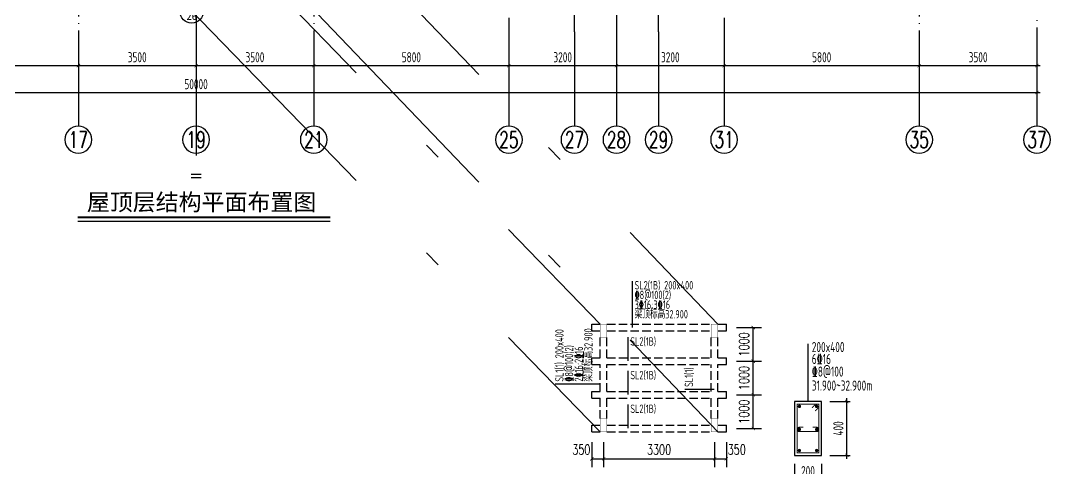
# Model space of a CAD drawing. Extents: x -668857 to 143095, y -247466 to 228182.
# Drawn here: x -193740 to -163122, y -158591 to -145290 of the extents above; entities that cross this region are included whole.
import ezdxf
from ezdxf.enums import TextEntityAlignment as Align

# ---------------------------------------------------------------- set-up
doc = ezdxf.new("R2010")
doc.units = 0
doc.header["$LTSCALE"] = 1000
for name, pattern in [('CENTER', [8, 5, -1, 1, -1]), ('D3轴线点划线', [18.5, 12, -3, 0.5, -3]), ('DASH', [0.35, 0.25, -0.1]), ('DOTE', [2.42, 2, -0.2, 0.02, -0.2])]:
    doc.linetypes.add(name, pattern=pattern)
doc.layers.get('0').update_dxf_attribs({"linetype": 'CONTINUOUS'})
doc.layers.get('DEFPOINTS').update_dxf_attribs({"linetype": 'CONTINUOUS'})
for name, color, linetype in [('A-AXIS', 1, 'CONTINUOUS'), ('A-DOTE', 10, 'DOTE'), ('AXIS', 3, 'CONTINUOUS'), ('AXIS_NUM', 7, 'CONTINUOUS'), ('C-DOTE', 8, 'D3轴线点划线'), ('DIM', 2, 'CONTINUOUS'), ('DIM_IDEN', 67, 'CONTINUOUS'), ('NUM', 7, 'CONTINUOUS'), ('PUB_TEXT', 2, 'CONTINUOUS'), ('REIN', 6, 'CONTINUOUS'), ('S-L主梁线', 4, 'DASH'), ('S-L梁编号', 6, 'CONTINUOUS'), ('S-L梁配筋', 7, 'CONTINUOUS'), ('S-Y一般标注', 3, 'CONTINUOUS'), ('S-引出线', 40, 'CONTINUOUS'), ('S-文字', 7, 'CONTINUOUS'), ('TAB', 7, 'CONTINUOUS'), ('TEXT', 2, 'CONTINUOUS'), ('THIN', 7, 'CONTINUOUS'), ('水平筋标注', 7, 'CONTINUOUS')]:
    doc.layers.add(name, color=color, linetype=linetype)
doc.layers.add('S-COLU-LINE1', color=6, linetype='CONTINUOUS', lineweight=18)
doc.styles.add('-宋体', font='', dxfattribs={"width": 0.7, "height": 300, "bigfont": '宋体.TTF'})
doc.styles.add('_TCH_AXIS', font='COMPLEX', dxfattribs={"bigfont": 'GBCBIG'})
doc.styles.add('_TCH_DIM_T3', font='SIMPLEX', dxfattribs={"width": 0.705882, "bigfont": 'GBCBIG'})
doc.styles.add('_TCH_LABEL', font='simhei.ttf')
doc.styles.add('TSSD_Axis', font='complex.shx', dxfattribs={"width": 0.7, "bigfont": 'hztxt.shx'})
doc.styles.add('TSSD_DIMENSION', font='Tssdeng.shx', dxfattribs={"width": 0.7, "bigfont": 'tssdchn.shx'})
doc.styles.add('TSSD_Norm', font='Tssdeng.shx', dxfattribs={"bigfont": 'tssdchn.shx'})
doc.styles.add('TSSD_REIN', font='tssdeng.shx', dxfattribs={"width": 0.7, "height": 300, "bigfont": 'tssdchn.shx'})
doc.styles.get('-宋体').set_extended_font_data('SimSun')
doc.dimstyles.new('_TCH_ARCH&&100', dxfattribs={"dimtxt": 297.5, "dimasz": 100, "dimexe": 250, "dimexo": 300, "dimgap": 126.25, "dimtad": 1, "dimdec": 0, "dimzin": 0, "dimdsep": 46, "dimtxsty": '_TCH_DIM_T3', "dimblk": 'ARCHTICK', "dimcen": 0.09, "dimclrt": 4, "dimazin": 2, "dimtfac": 1, "dimtdec": 0, "dimtix": 1, "dimtmove": 2, "dimatfit": 3, "dimfxl": 0, "dimtolj": 1, "dimtzin": 0, "dimarcsym": 0})
doc.dimstyles.new('TSSD_100_100', dxfattribs={"dimtxt": 300, "dimasz": 100, "dimexe": 100, "dimexo": 250, "dimgap": 100, "dimtad": 1, "dimdec": 0, "dimzin": 0, "dimdsep": 46, "dimtxsty": 'TSSD_DIMENSION', "dimblk": 'ARCHTICK', "dimcen": 0, "dimdle": 100, "dimclrt": 7, "dimadec": 0, "dimazin": 0, "dimtfac": 1, "dimtdec": 0, "dimtix": 1, "dimtmove": 2, "dimatfit": 3, "dimldrblk": 'ARCHTICK', "dimfxl": 0, "dimtolj": 1, "dimtzin": 0, "dimarcsym": 0})
doc.dimstyles.new('TSSD_25_100', dxfattribs={"dimtxt": 300, "dimasz": 100, "dimexe": 100, "dimexo": 250, "dimgap": 100, "dimtad": 1, "dimdec": 0, "dimlfac": 0.25, "dimzin": 0, "dimdsep": 46, "dimtxsty": 'TSSD_DIMENSION', "dimblk": 'ARCHTICK', "dimcen": 0, "dimdle": 100, "dimclrt": 7, "dimadec": 0, "dimazin": 0, "dimtfac": 1, "dimtdec": 0, "dimtix": 1, "dimtmove": 2, "dimatfit": 3, "dimldrblk": 'ARCHTICK', "dimfxl": 0, "dimtolj": 1, "dimtzin": 0, "dimarcsym": 0})

# ---------------------------------------------------------------- blocks, each defined once
blk = doc.blocks.new('_ArchTick')
at = {"color": 0, "linetype": 'ByBlock', "const_width": 0.15}
blk.add_lwpolyline([(-0.5, -0.5), (0.5, 0.5)], dxfattribs=at)
blk = doc.blocks.new('*D136')
at = {"layer": 'DEFPOINTS', "color": 0}
for p in [(20300, 3600), (26100, 3600), (26100, 2600)]:
    blk.add_point(p, dxfattribs=at)
at = {"layer": 'S-Y一般标注', "color": 0, "lineweight": -2}
for p, q in [((20300, 3350), (20300, 2500)), ((26100, 3350), (26100, 2500)), ((20200, 2600), (26200, 2600))]:
    blk.add_line(p, q, dxfattribs=at)
at = {"layer": 'S-Y一般标注', "color": 0, "lineweight": -2, "xscale": 100, "yscale": 100, "zscale": 100, "rotation": 180}
blk.add_blockref('_ArchTick', (20300, 2600), dxfattribs=at)
at = {"layer": 'S-Y一般标注', "color": 0, "lineweight": -2, "xscale": 100, "yscale": 100, "zscale": 100}
blk.add_blockref('_ArchTick', (26100, 2600), dxfattribs=at)
at = {"layer": 'S-Y一般标注', "color": 7, "insert": (23200, 2850), "char_height": 300, "attachment_point": 5, "style": 'TSSD_DIMENSION'}
blk.add_mtext('\\A1;5800', dxfattribs=at)
blk = doc.blocks.new('ts_axno')
at = {"color": 0, "linetype": 'ByBlock', "lineweight": -2}
blk.add_circle((0, 0), 0.5, dxfattribs=at)
at = {"color": 0, "linetype": 'ByBlock', "lineweight": -2, "style": 'TSSD_Axis', "width": 0.7}
blk.add_attdef('A', text='', height=0.6, dxfattribs=at).set_placement((0, 0), align=Align.MIDDLE_CENTER)
blk = doc.blocks.new('*D137')
at = {"layer": 'DEFPOINTS', "color": 0}
for p in [(26100, 3600), (29600, 3600), (29600, 2600)]:
    blk.add_point(p, dxfattribs=at)
at = {"layer": 'S-Y一般标注', "color": 0, "lineweight": -2}
for p, q in [((26100, 3350), (26100, 2500)), ((29600, 3350), (29600, 2500)), ((26000, 2600), (29700, 2600))]:
    blk.add_line(p, q, dxfattribs=at)
at = {"layer": 'S-Y一般标注', "color": 0, "lineweight": -2, "xscale": 100, "yscale": 100, "zscale": 100, "rotation": 180}
blk.add_blockref('_ArchTick', (26100, 2600), dxfattribs=at)
at = {"layer": 'S-Y一般标注', "color": 0, "lineweight": -2, "xscale": 100, "yscale": 100, "zscale": 100}
blk.add_blockref('_ArchTick', (29600, 2600), dxfattribs=at)
at = {"layer": 'S-Y一般标注', "color": 7, "insert": (27850, 2850), "char_height": 300, "attachment_point": 5, "style": 'TSSD_DIMENSION'}
blk.add_mtext('\\A1;3500', dxfattribs=at)
blk = doc.blocks.new('*D138')
at = {"layer": 'DEFPOINTS', "color": 0}
for p in [(33100, 3600), (38900, 3600), (38900, 2600)]:
    blk.add_point(p, dxfattribs=at)
at = {"layer": 'S-Y一般标注', "color": 0, "lineweight": -2}
for p, q in [((33100, 3350), (33100, 2500)), ((38900, 3350), (38900, 2500)), ((33000, 2600), (39000, 2600))]:
    blk.add_line(p, q, dxfattribs=at)
at = {"layer": 'S-Y一般标注', "color": 0, "lineweight": -2, "xscale": 100, "yscale": 100, "zscale": 100, "rotation": 180}
blk.add_blockref('_ArchTick', (33100, 2600), dxfattribs=at)
at = {"layer": 'S-Y一般标注', "color": 0, "lineweight": -2, "xscale": 100, "yscale": 100, "zscale": 100}
blk.add_blockref('_ArchTick', (38900, 2600), dxfattribs=at)
at = {"layer": 'S-Y一般标注', "color": 7, "insert": (36000, 2850), "char_height": 300, "attachment_point": 5, "style": 'TSSD_DIMENSION'}
blk.add_mtext('\\A1;5800', dxfattribs=at)
blk = doc.blocks.new('*D139')
at = {"layer": 'DEFPOINTS', "color": 0}
for p in [(42100, 3600), (45300, 3600), (45300, 2600)]:
    blk.add_point(p, dxfattribs=at)
at = {"layer": 'S-Y一般标注', "color": 0, "lineweight": -2}
for p, q in [((42100, 3350), (42100, 2500)), ((45300, 3350), (45300, 2500)), ((42000, 2600), (45400, 2600))]:
    blk.add_line(p, q, dxfattribs=at)
at = {"layer": 'S-Y一般标注', "color": 0, "lineweight": -2, "xscale": 100, "yscale": 100, "zscale": 100, "rotation": 180}
blk.add_blockref('_ArchTick', (42100, 2600), dxfattribs=at)
at = {"layer": 'S-Y一般标注', "color": 0, "lineweight": -2, "xscale": 100, "yscale": 100, "zscale": 100}
blk.add_blockref('_ArchTick', (45300, 2600), dxfattribs=at)
at = {"layer": 'S-Y一般标注', "color": 7, "insert": (43700, 2850), "char_height": 300, "attachment_point": 5, "style": 'TSSD_DIMENSION'}
blk.add_mtext('\\A1;3200', dxfattribs=at)
blk = doc.blocks.new('*D140')
at = {"layer": 'DEFPOINTS', "color": 0}
for p in [(45300, 3600), (51100, 3600), (51100, 2600)]:
    blk.add_point(p, dxfattribs=at)
at = {"layer": 'S-Y一般标注', "color": 0, "lineweight": -2}
for p, q in [((45300, 3350), (45300, 2500)), ((51100, 3350), (51100, 2500)), ((45200, 2600), (51200, 2600))]:
    blk.add_line(p, q, dxfattribs=at)
at = {"layer": 'S-Y一般标注', "color": 0, "lineweight": -2, "xscale": 100, "yscale": 100, "zscale": 100, "rotation": 180}
blk.add_blockref('_ArchTick', (45300, 2600), dxfattribs=at)
at = {"layer": 'S-Y一般标注', "color": 0, "lineweight": -2, "xscale": 100, "yscale": 100, "zscale": 100}
blk.add_blockref('_ArchTick', (51100, 2600), dxfattribs=at)
at = {"layer": 'S-Y一般标注', "color": 7, "insert": (48200, 2850), "char_height": 300, "attachment_point": 5, "style": 'TSSD_DIMENSION'}
blk.add_mtext('\\A1;5800', dxfattribs=at)
blk = doc.blocks.new('*D141')
at = {"layer": 'DEFPOINTS', "color": 0}
for p in [(51100, 3600), (54600, 3600), (54600, 2600)]:
    blk.add_point(p, dxfattribs=at)
at = {"layer": 'S-Y一般标注', "color": 0, "lineweight": -2}
for p, q in [((51100, 3350), (51100, 2500)), ((54600, 3350), (54600, 2500)), ((51000, 2600), (54700, 2600))]:
    blk.add_line(p, q, dxfattribs=at)
at = {"layer": 'S-Y一般标注', "color": 0, "lineweight": -2, "xscale": 100, "yscale": 100, "zscale": 100, "rotation": 180}
blk.add_blockref('_ArchTick', (51100, 2600), dxfattribs=at)
at = {"layer": 'S-Y一般标注', "color": 0, "lineweight": -2, "xscale": 100, "yscale": 100, "zscale": 100}
blk.add_blockref('_ArchTick', (54600, 2600), dxfattribs=at)
at = {"layer": 'S-Y一般标注', "color": 7, "insert": (52850, 2850), "char_height": 300, "attachment_point": 5, "style": 'TSSD_DIMENSION'}
blk.add_mtext('\\A1;3500', dxfattribs=at)
blk = doc.blocks.new('*D142')
at = {"layer": 'DEFPOINTS', "color": 0}
for p in [(4600, 3600), (54600, 3600), (54600, 1800)]:
    blk.add_point(p, dxfattribs=at)
at = {"layer": 'S-Y一般标注', "color": 0, "lineweight": -2}
for p, q in [((4600, 3350), (4600, 1700)), ((54600, 3350), (54600, 1700)), ((4500, 1800), (54700, 1800))]:
    blk.add_line(p, q, dxfattribs=at)
at = {"layer": 'S-Y一般标注', "color": 0, "lineweight": -2, "xscale": 100, "yscale": 100, "zscale": 100, "rotation": 180}
blk.add_blockref('_ArchTick', (4600, 1800), dxfattribs=at)
at = {"layer": 'S-Y一般标注', "color": 0, "lineweight": -2, "xscale": 100, "yscale": 100, "zscale": 100}
blk.add_blockref('_ArchTick', (54600, 1800), dxfattribs=at)
at = {"layer": 'S-Y一般标注', "color": 7, "insert": (29600, 2050), "char_height": 300, "attachment_point": 5, "style": 'TSSD_DIMENSION'}
blk.add_mtext('\\A1;50000', dxfattribs=at)
blk = doc.blocks.new('*D145')
at = {"layer": 'DEFPOINTS', "color": 0}
for p in [(29600, 3600), (33100, 3600), (33100, 2600)]:
    blk.add_point(p, dxfattribs=at)
at = {"layer": 'S-Y一般标注', "color": 0, "lineweight": -2}
for p, q in [((29600, 3350), (29600, 2500)), ((33100, 3350), (33100, 2500)), ((29500, 2600), (33200, 2600))]:
    blk.add_line(p, q, dxfattribs=at)
at = {"layer": 'S-Y一般标注', "color": 0, "lineweight": -2, "xscale": 100, "yscale": 100, "zscale": 100, "rotation": 180}
blk.add_blockref('_ArchTick', (29600, 2600), dxfattribs=at)
at = {"layer": 'S-Y一般标注', "color": 0, "lineweight": -2, "xscale": 100, "yscale": 100, "zscale": 100}
blk.add_blockref('_ArchTick', (33100, 2600), dxfattribs=at)
at = {"layer": 'S-Y一般标注', "color": 7, "insert": (31350, 2850), "char_height": 300, "attachment_point": 5, "style": 'TSSD_DIMENSION'}
blk.add_mtext('\\A1;3500', dxfattribs=at)
blk = doc.blocks.new('*D146')
at = {"layer": 'DEFPOINTS', "color": 0}
for p in [(38900, 3600), (42100, 3600), (42100, 2600)]:
    blk.add_point(p, dxfattribs=at)
at = {"layer": 'S-Y一般标注', "color": 0, "lineweight": -2}
for p, q in [((38900, 3350), (38900, 2500)), ((42100, 3350), (42100, 2500)), ((38800, 2600), (42200, 2600))]:
    blk.add_line(p, q, dxfattribs=at)
at = {"layer": 'S-Y一般标注', "color": 0, "lineweight": -2, "xscale": 100, "yscale": 100, "zscale": 100, "rotation": 180}
blk.add_blockref('_ArchTick', (38900, 2600), dxfattribs=at)
at = {"layer": 'S-Y一般标注', "color": 0, "lineweight": -2, "xscale": 100, "yscale": 100, "zscale": 100}
blk.add_blockref('_ArchTick', (42100, 2600), dxfattribs=at)
at = {"layer": 'S-Y一般标注', "color": 7, "insert": (40500, 2850), "char_height": 300, "attachment_point": 5, "style": 'TSSD_DIMENSION'}
blk.add_mtext('\\A1;3200', dxfattribs=at)
blk = doc.blocks.new('*D487')
at = {"layer": 'DEFPOINTS', "color": 0}
for p in [(-2170451, -2239944), (-2169698, -2239944), (-2170451, -2241544)]:
    blk.add_point(p, dxfattribs=at)
at = {"layer": 'DIM', "color": 0, "lineweight": -2}
for p, q in [((-2170201, -2239944), (-2169598, -2239944)), ((-2169698, -2241644), (-2169698, -2239844)), ((-2170201, -2241544), (-2169598, -2241544))]:
    blk.add_line(p, q, dxfattribs=at)
at = {"layer": 'DIM', "color": 0, "lineweight": -2, "xscale": 100, "yscale": 100, "zscale": 100}
for p, rotation in [((-2169698, -2239944), 90), ((-2169698, -2241544), 270)]:
    blk.add_blockref('_ArchTick', p, dxfattribs=dict(at, rotation=rotation))
at = {"layer": 'DIM', "color": 7, "insert": (-2169948, -2240744), "char_height": 300, "attachment_point": 5, "rotation": 90, "style": 'TSSD_DIMENSION'}
blk.add_mtext('\\A1;400', dxfattribs=at)
blk = doc.blocks.new('*D488')
at = {"layer": 'DEFPOINTS', "color": 0}
for p in [(-2171251, -2241544), (-2170451, -2241544), (-2170451, -2242262)]:
    blk.add_point(p, dxfattribs=at)
at = {"layer": 'DIM', "color": 0, "lineweight": -2}
for p, q in [((-2171251, -2241794), (-2171251, -2242362)), ((-2170451, -2241794), (-2170451, -2242362)), ((-2171351, -2242262), (-2170351, -2242262))]:
    blk.add_line(p, q, dxfattribs=at)
at = {"layer": 'DIM', "color": 0, "lineweight": -2, "xscale": 100, "yscale": 100, "zscale": 100, "rotation": 180}
blk.add_blockref('_ArchTick', (-2171251, -2242262), dxfattribs=at)
at = {"layer": 'DIM', "color": 0, "lineweight": -2, "xscale": 100, "yscale": 100, "zscale": 100}
blk.add_blockref('_ArchTick', (-2170451, -2242262), dxfattribs=at)
at = {"layer": 'DIM', "color": 7, "insert": (-2170851, -2242012), "char_height": 300, "attachment_point": 5, "style": 'TSSD_DIMENSION'}
blk.add_mtext('\\A1;200', dxfattribs=at)
blk = doc.blocks.new('*D1046')
at = {"layer": 'AXIS', "color": 0, "lineweight": -2}
for p, q in [((-176407, -157808), (-176407, -158558)), ((-173107, -157808), (-173107, -158558)), ((-176407, -158308), (-173107, -158308))]:
    blk.add_line(p, q, dxfattribs=at)
at = {"layer": 'DEFPOINTS', "color": 0}
for p in [(-176407, -157508), (-173107, -157508), (-173107, -158308)]:
    blk.add_point(p, dxfattribs=at)
at = {"layer": 'AXIS', "color": 0, "lineweight": -2, "xscale": 100, "yscale": 100, "zscale": 100, "rotation": 180}
blk.add_blockref('_ArchTick', (-176407, -158308), dxfattribs=at)
at = {"layer": 'AXIS', "color": 0, "lineweight": -2, "xscale": 100, "yscale": 100, "zscale": 100}
blk.add_blockref('_ArchTick', (-173107, -158308), dxfattribs=at)
at = {"layer": 'AXIS', "color": 4, "insert": (-174757, -158033), "char_height": 297.5, "attachment_point": 5, "style": '_TCH_DIM_T3'}
blk.add_mtext('\\A1;3300', dxfattribs=at)
blk = doc.blocks.new('*D1047')
at = {"layer": 'AXIS', "color": 0, "lineweight": -2}
for p, q in [((-172457, -154408), (-171707, -154408)), ((-171957, -155408), (-171957, -154408)), ((-172457, -155408), (-171707, -155408))]:
    blk.add_line(p, q, dxfattribs=at)
at = {"layer": 'DEFPOINTS', "color": 0}
for p in [(-172757, -154408), (-171957, -154408), (-172757, -155408)]:
    blk.add_point(p, dxfattribs=at)
at = {"layer": 'AXIS', "color": 0, "lineweight": -2, "xscale": 100, "yscale": 100, "zscale": 100}
for p, rotation in [((-171957, -154408), 90), ((-171957, -155408), 270)]:
    blk.add_blockref('_ArchTick', p, dxfattribs=dict(at, rotation=rotation))
at = {"layer": 'AXIS', "color": 4, "insert": (-172232, -154908), "char_height": 297.5, "attachment_point": 5, "rotation": 90, "style": '_TCH_DIM_T3'}
blk.add_mtext('\\A1;1000', dxfattribs=at)
blk = doc.blocks.new('*D1048')
at = {"layer": 'AXIS', "color": 0, "lineweight": -2}
for p, q in [((-172457, -155408), (-171707, -155408)), ((-171957, -156407), (-171957, -155408)), ((-172457, -156407), (-171707, -156407))]:
    blk.add_line(p, q, dxfattribs=at)
at = {"layer": 'DEFPOINTS', "color": 0}
for p in [(-172757, -155408), (-171957, -155408), (-172757, -156407)]:
    blk.add_point(p, dxfattribs=at)
at = {"layer": 'AXIS', "color": 0, "lineweight": -2, "xscale": 100, "yscale": 100, "zscale": 100}
for p, rotation in [((-171957, -155408), 90), ((-171957, -156407), 270)]:
    blk.add_blockref('_ArchTick', p, dxfattribs=dict(at, rotation=rotation))
at = {"layer": 'AXIS', "color": 4, "insert": (-172232, -155907), "char_height": 297.5, "attachment_point": 5, "rotation": 90, "style": '_TCH_DIM_T3'}
blk.add_mtext('\\A1;1000', dxfattribs=at)
blk = doc.blocks.new('*D1049')
at = {"layer": 'AXIS', "color": 0, "lineweight": -2}
for p, q in [((-172457, -156407), (-171707, -156407)), ((-171957, -157407), (-171957, -156407)), ((-172457, -157407), (-171707, -157407))]:
    blk.add_line(p, q, dxfattribs=at)
at = {"layer": 'DEFPOINTS', "color": 0}
for p in [(-172757, -156407), (-171957, -156407), (-172757, -157407)]:
    blk.add_point(p, dxfattribs=at)
at = {"layer": 'AXIS', "color": 0, "lineweight": -2, "xscale": 100, "yscale": 100, "zscale": 100}
for p, rotation in [((-171957, -156407), 90), ((-171957, -157407), 270)]:
    blk.add_blockref('_ArchTick', p, dxfattribs=dict(at, rotation=rotation))
at = {"layer": 'AXIS', "color": 4, "insert": (-172232, -156907), "char_height": 297.5, "attachment_point": 5, "rotation": 90, "style": '_TCH_DIM_T3'}
blk.add_mtext('\\A1;1000', dxfattribs=at)
blk = doc.blocks.new('*D1050')
at = {"layer": 'AXIS', "color": 0, "lineweight": -2}
for p, q in [((-176757, -157808), (-176757, -158558)), ((-176407, -157808), (-176407, -158558)), ((-176757, -158308), (-176407, -158308))]:
    blk.add_line(p, q, dxfattribs=at)
at = {"layer": 'DEFPOINTS', "color": 0}
for p in [(-176757, -157508), (-176407, -157508), (-176407, -158308)]:
    blk.add_point(p, dxfattribs=at)
at = {"layer": 'AXIS', "color": 0, "lineweight": -2, "xscale": 100, "yscale": 100, "zscale": 100, "rotation": 180}
blk.add_blockref('_ArchTick', (-176757, -158308), dxfattribs=at)
at = {"layer": 'AXIS', "color": 0, "lineweight": -2, "xscale": 100, "yscale": 100, "zscale": 100}
blk.add_blockref('_ArchTick', (-176407, -158308), dxfattribs=at)
at = {"layer": 'AXIS', "color": 4, "insert": (-177067, -158033), "char_height": 297.5, "attachment_point": 5, "style": '_TCH_DIM_T3'}
blk.add_mtext('\\A1;350', dxfattribs=at)
blk = doc.blocks.new('*D1051')
at = {"layer": 'AXIS', "color": 0, "lineweight": -2}
for p, q in [((-173107, -157808), (-173107, -158558)), ((-172757, -157808), (-172757, -158558)), ((-173107, -158308), (-172757, -158308))]:
    blk.add_line(p, q, dxfattribs=at)
at = {"layer": 'DEFPOINTS', "color": 0}
for p in [(-173107, -157508), (-172757, -157508), (-172757, -158308)]:
    blk.add_point(p, dxfattribs=at)
at = {"layer": 'AXIS', "color": 0, "lineweight": -2, "xscale": 100, "yscale": 100, "zscale": 100, "rotation": 180}
blk.add_blockref('_ArchTick', (-173107, -158308), dxfattribs=at)
at = {"layer": 'AXIS', "color": 0, "lineweight": -2, "xscale": 100, "yscale": 100, "zscale": 100}
blk.add_blockref('_ArchTick', (-172757, -158308), dxfattribs=at)
at = {"layer": 'AXIS', "color": 4, "insert": (-172447, -158033), "char_height": 297.5, "attachment_point": 5, "style": '_TCH_DIM_T3'}
blk.add_mtext('\\A1;350', dxfattribs=at)
blk = doc.blocks.new('20210810.07335079')
at = {"layer": 'DIM_IDEN'}
for p, q in [((11295, 16253), (10595, 16253)), ((12204, 16253), (11295, 16253)), ((12204, 13305), (12204, 16253)), ((14477, 16253), (15386, 16253)), ((14477, 14955), (14477, 16253)), ((16086, 16253), (15386, 16253)), ((17428, 16253), (18337, 16253)), ((17428, 13305), (17428, 16253)), ((19037, 16253), (18337, 16253)), ((1914, 14561), (1214, 14561)), ((2823, 14561), (1914, 14561)), ((2823, 11505), (2823, 14561)), ((5101, 14561), (4401, 14561)), ((6010, 14561), (5101, 14561)), ((6010, 12505), (6010, 14561)), ((7376, 14561), (6676, 14561)), ((8285, 14561), (7376, 14561)), ((8285, 12505), (8285, 14561)), ((9170, 14561), (8470, 14561)), ((10079, 14561), (9170, 14561)), ((10079, 12505), (10079, 14561)), ((19553, 14561), (20462, 14561)), ((19553, 12505), (19553, 14561)), ((21162, 14561), (20462, 14561)), ((21347, 14561), (22256, 14561)), ((21347, 12505), (21347, 14561)), ((22956, 14561), (22256, 14561)), ((23622, 14561), (24531, 14561)), ((23622, 12505), (23622, 14561)), ((25231, 14561), (24531, 14561)), ((26680, 14561), (27589, 14561)), ((26680, 11505), (26680, 14561)), ((28289, 14561), (27589, 14561)), ((1222, 6623), (522, 6623)), ((1690, 6623), (1222, 6623)), ((2416, 6623), (1690, 6623)), ((3706, 3805), (3706, 2116)), ((25926, 3805), (25926, 2116)), ((4973, 2930), (5420, 2930)), ((5420, 2930), (6536, 2930)), ((7036, 2930), (6536, 2930)), ((23096, 2930), (22596, 2930)), ((24212, 2930), (23096, 2930)), ((24659, 2930), (24212, 2930)), ((9889, 2605), (9889, 1270)), ((11712, 2595), (11712, 1270)), ((13691, 2605), (13691, 1270)), ((15941, 2605), (15941, 1270)), ((17946, 2595), (17946, 1270)), ((19743, 2605), (19743, 1270)), ((2797, 2116), (2097, 2116)), ((3706, 2116), (2797, 2116)), ((25926, 2116), (26835, 2116)), ((27535, 2116), (26835, 2116)), ((8980, 1270), (8280, 1270)), ((9889, 1270), (8980, 1270)), ((10803, 1270), (10103, 1270)), ((11712, 1270), (10803, 1270)), ((12782, 1270), (12082, 1270)), ((13691, 1270), (12782, 1270)), ((15941, 1270), (16850, 1270)), ((17550, 1270), (16850, 1270)), ((17946, 1270), (18855, 1270)), ((19555, 1270), (18855, 1270)), ((19743, 1270), (20652, 1270)), ((21352, 1270), (20652, 1270))]:
    blk.add_line(p, q, dxfattribs=at)
for points, const_width in [([(14582, 14955), (14582, 15155)], 35), ([(12099, 13305), (12099, 13505)], 35), ([(17533, 13305), (17533, 13505)], 35), ([(5905, 12505), (5905, 12705)], 35), ([(8180, 12505), (8180, 12705)], 35), ([(9974, 12505), (9974, 12705)], 35), ([(19658, 12505), (19658, 12705)], 35), ([(21452, 12505), (21452, 12705)], 35), ([(23727, 12505), (23727, 12705)], 35), ([(2718, 11505), (2718, 11705)], 35), ([(26785, 11505), (26785, 11705)], 35), ([(2416, 6728), (2216, 6728)], 35), ([(3601, 3805), (3601, 3605)], 35), ([(26031, 3805), (26031, 3605)], 35), ([(4973, 2855), (5116, 2855)], 25), ([(24659, 2855), (24516, 2855)], 25), ([(9784, 2605), (9784, 2405)], 35), ([(11607, 2595), (11607, 2395)], 35), ([(13586, 2605), (13586, 2405)], 35), ([(16046, 2605), (16046, 2405)], 35), ([(18051, 2595), (18051, 2395)], 35), ([(19848, 2605), (19848, 2405)], 35)]:
    blk.add_lwpolyline(points, dxfattribs=dict(at, const_width=const_width))
for centre, radius in [((10945, 16253), 350), ((15736, 16253), 350), ((18687, 16253), 350), ((1564, 14561), 350), ((4751, 14561), 350), ((7026, 14561), 350), ((8820, 14561), 350), ((20812, 14561), 350), ((22606, 14561), 350), ((24881, 14561), 350), ((27939, 14561), 350), ((872, 6623), 350), ((6786, 2930), 250), ((22846, 2930), 250), ((2447, 2116), 350), ((27185, 2116), 350), ((8630, 1270), 350), ((10453, 1270), 350), ((12432, 1270), 350), ((17200, 1270), 350), ((19205, 1270), 350), ((21002, 1270), 350)]:
    blk.add_circle(centre, radius, dxfattribs=at)
at = {"layer": 'PUB_TEXT', "style": '_TCH_AXIS'}
for height, p in [(236.3, (11365, 16336)), (236.3, (14657, 16336)), (236.3, (17607, 16336)), (236.3, (1984, 14645)), (236.3, (5171, 14645)), (236.3, (7446, 14645)), (236.3, (9240, 14645)), (236.3, (19732, 14645)), (236.3, (21526, 14645)), (236.3, (23802, 14645)), (236.3, (26859, 14645)), (236.3, (1292, 6706)), (168.8, (6015, 2989)), (168.8, (23146, 2989)), (236.3, (2867, 2199)), (236.3, (26105, 2199)), (236.3, (9050, 1353)), (236.3, (10873, 1353)), (236.3, (12852, 1353)), (236.3, (16120, 1353)), (236.3, (18125, 1353)), (236.3, (19922, 1353))]:
    blk.add_text('详见结施', height=height, dxfattribs=at).set_placement(p)
at = {"layer": 'PUB_TEXT', "style": '_TCH_LABEL'}
for s, height, width, p, p2 in [('11', 210.8, 1.034884, (10788, 16294), (11102, 16294)), ('12', 211.6, 1.022989, (15580, 16294), (15892, 16294)), ('11', 210.8, 1.034884, (18530, 16294), (18844, 16294)), ('30', 212, 1.017143, (10790, 16000), (11100, 16000)), ('30', 212, 1.017143, (15581, 16000), (15891, 16000)), ('30', 212, 1.017143, (18532, 16000), (18842, 16000)), ('7', 241, 1.053254, (1473, 14600), (1655, 14600)), ('9', 242, 1.011364, (4663, 14600), (4839, 14600)), ('10', 213.8, 0.988889, (6874, 14602), (7178, 14602)), ('9', 242, 1.011364, (8732, 14600), (8908, 14600)), ('9', 242, 1.011364, (20724, 14600), (20900, 14600)), ('10', 213.8, 0.988889, (22454, 14602), (22758, 14602)), ('9', 242, 1.011364, (24793, 14600), (24969, 14600)), ('8', 242, 1.017143, (27851, 14600), (28027, 14600)), ('28', 212.3, 1.011364, (1410, 14308), (1718, 14308)), ('29', 211.6, 1.022989, (4595, 14309), (4906, 14309)), ('29', 211.6, 1.022989, (6870, 14309), (7182, 14309)), ('29', 211.6, 1.022989, (8664, 14309), (8976, 14309)), ('29', 211.6, 1.022989, (20656, 14309), (20967, 14309)), ('29', 211.6, 1.022989, (22450, 14309), (22761, 14309)), ('29', 211.6, 1.022989, (24725, 14309), (25037, 14309)), ('28', 212.3, 1.011364, (27785, 14308), (28093, 14308)), ('16', 212.3, 1.011364, (717, 6663), (1026, 6663)), ('31', 212.3, 1.011364, (717, 6370), (1026, 6370)), ('6', 173, 1.011364, (6723, 2958), (6849, 2958)), ('6', 173, 1.011364, (22783, 2958), (22908, 2958)), ('27', 151.1, 1.022989, (6675, 2750), (6897, 2750)), ('27', 151.1, 1.022989, (22734, 2750), (22957, 2750)), ('1', 241, 1.034884, (2357, 2155), (2537, 2155)), ('3', 242, 1.00565, (27098, 2155), (27272, 2155)), ('25', 212.7, 1.00565, (2293, 1863), (2601, 1863)), ('26', 211.6, 1.022989, (27029, 1864), (27341, 1864)), ('4', 241, 1.034884, (8540, 1309), (8720, 1309)), ('5', 241, 1.028902, (10363, 1309), (10542, 1309)), ('2', 241, 1.022989, (12343, 1309), (12521, 1309)), ('2', 241, 1.022989, (17111, 1309), (17289, 1309)), ('5', 241, 1.028902, (19115, 1309), (19294, 1309)), ('4', 241, 1.034884, (20912, 1309), (21092, 1309)), ('26', 211.6, 1.022989, (8474, 1018), (8786, 1018)), ('27', 211.6, 1.022989, (10297, 1018), (10608, 1018)), ('25', 212.7, 1.00565, (12278, 1017), (12586, 1017)), ('25', 212.7, 1.00565, (17046, 1017), (17354, 1017)), ('27', 211.6, 1.022989, (19049, 1018), (19360, 1018)), ('26', 211.6, 1.022989, (20846, 1018), (21158, 1018))]:
    blk.add_text(s, height=height, dxfattribs=dict(at, width=width)).set_placement(p, p2, align=Align.FIT)
blk = doc.blocks.new('20210726.16395156')
at = {"layer": 'A-AXIS'}
for p, q in [((26100, 3600), (26100, 800)), ((29600, 3600), (29600, 800)), ((33100, 3600), (33100, 800)), ((38900, 3600.1), (38900, 800.1)), ((40850, 3600.2), (40850, 800.2)), ((42100, 3600), (42100, 800)), ((43350, 3600.3), (43350, 800.3)), ((45300, 3600), (45300, 800)), ((51100, 3600), (51100, 800)), ((54600, 3600), (54600, 800))]:
    blk.add_line(p, q, dxfattribs=at)
at = {"layer": 'A-DOTE'}
for p, q in [((29600, 18249.9), (29600, 3600)), ((54600, 18249.9), (54600, 3600)), ((38900.2, 13700), (38900, 3600)), ((45299.8, 13700), (45300, 3600)), ((40850, 3600.2), (40850, 11500)), ((43350, 3600.2), (43350, 11500)), ((26100, 10900), (26100, 3600)), ((33100, 10900), (33100, 3600)), ((51100, 10900), (51100, 3600)), ((42100, 9400), (42100, 3600))]:
    blk.add_line(p, q, dxfattribs=at)
at = {"layer": 'A-AXIS'}
ref = blk.add_blockref('ts_axno', (26100, 400), dxfattribs=dict(at, xscale=-800, yscale=800, zscale=800, rotation=180))
ref.add_attrib('10', '17', dxfattribs={"layer": 'AXIS_NUM', "height": 480, "style": 'TSSD_Axis', "width": 0.7}).set_placement((26100, 400), align=Align.MIDDLE_CENTER)
ref = blk.add_blockref('ts_axno', (29600, 400), dxfattribs=dict(at, xscale=-800, yscale=800, zscale=800, rotation=180))
ref.add_attrib('13', '19', dxfattribs={"layer": 'AXIS_NUM', "height": 480, "style": 'TSSD_Axis', "width": 0.7}).set_placement((29600, 400), align=Align.MIDDLE_CENTER)
ref = blk.add_blockref('ts_axno', (33100, 400), dxfattribs=dict(at, xscale=-800, yscale=800, zscale=800, rotation=180))
ref.add_attrib('13', '21', dxfattribs={"layer": 'AXIS_NUM', "height": 480, "style": 'TSSD_Axis', "width": 0.7}).set_placement((33100, 400), align=Align.MIDDLE_CENTER)
ref = blk.add_blockref('ts_axno', (38900, 400.1), dxfattribs=dict(at, xscale=-800, yscale=800, zscale=800, rotation=180))
ref.add_attrib('17', '25', dxfattribs={"layer": 'AXIS_NUM', "height": 480, "style": 'TSSD_Axis', "width": 0.7}).set_placement((38900, 400.1), align=Align.MIDDLE_CENTER)
ref = blk.add_blockref('ts_axno', (40850, 400.2), dxfattribs=dict(at, xscale=-800, yscale=800, zscale=800, rotation=180))
ref.add_attrib('5', '27', dxfattribs={"layer": 'AXIS_NUM', "height": 480, "style": 'TSSD_Axis', "width": 0.7}).set_placement((40850, 400.2), align=Align.MIDDLE_CENTER)
ref = blk.add_blockref('ts_axno', (42100, 400), dxfattribs=dict(at, xscale=-800, yscale=800, zscale=800, rotation=180))
ref.add_attrib('19', '28', dxfattribs={"layer": 'AXIS_NUM', "height": 480, "style": 'TSSD_Axis', "width": 0.7}).set_placement((42100, 400), align=Align.MIDDLE_CENTER)
ref = blk.add_blockref('ts_axno', (43350, 400.3), dxfattribs=dict(at, xscale=-800, yscale=800, zscale=800, rotation=180))
ref.add_attrib('5', '29', dxfattribs={"layer": 'AXIS_NUM', "height": 480, "style": 'TSSD_Axis', "width": 0.7}).set_placement((43350, 400.3), align=Align.MIDDLE_CENTER)
ref = blk.add_blockref('ts_axno', (45300, 400), dxfattribs=dict(at, xscale=-800, yscale=800, zscale=800, rotation=180))
ref.add_attrib('19', '31', dxfattribs={"layer": 'AXIS_NUM', "height": 480, "style": 'TSSD_Axis', "width": 0.7}).set_placement((45300, 400), align=Align.MIDDLE_CENTER)
ref = blk.add_blockref('ts_axno', (51100, 400), dxfattribs=dict(at, xscale=-800, yscale=800, zscale=800, rotation=180))
ref.add_attrib('22', '35', dxfattribs={"layer": 'AXIS_NUM', "height": 480, "style": 'TSSD_Axis', "width": 0.7}).set_placement((51100, 400), align=Align.MIDDLE_CENTER)
ref = blk.add_blockref('ts_axno', (54600, 400), dxfattribs=dict(at, xscale=-800, yscale=800, zscale=800, rotation=180))
ref.add_attrib('23', '37', dxfattribs={"layer": 'AXIS_NUM', "height": 480, "style": 'TSSD_Axis', "width": 0.7}).set_placement((54600, 400), align=Align.MIDDLE_CENTER)
at = {"layer": 'S-Y一般标注'}
for base, p1, p2, picture, middle in [((54600, 1800), (4600, 3600), (54600, 3600), '*D142', (29600, 2050)), ((26100, 2600), (20300, 3600), (26100, 3600), '*D136', (23200, 2850)), ((29600, 2600), (26100, 3600), (29600, 3600), '*D137', (27850, 2850)), ((33100, 2600), (29600, 3600), (33100, 3600), '*D145', (31350, 2850)), ((38900, 2600.1), (33100, 3600), (38900, 3600.1), '*D138', (36000, 2850.1)), ((42100, 2600.1), (38900, 3600.1), (42100, 3600.1), '*D146', (40500, 2850.1)), ((45300, 2600.1), (42100, 3600.1), (45300, 3600.1), '*D139', (43700, 2850.1)), ((51100, 2600), (45300, 3600), (51100, 3600), '*D140', (48200, 2850)), ((54600, 2600), (51100, 3600), (54600, 3600), '*D141', (52850, 2850))]:
    dim = blk.add_linear_dim(base=base, p1=p1, p2=p2, dimstyle='TSSD_100_100', dxfattribs=at)
    dim.commit()
    dim.dimension.update_dxf_attribs({"geometry": picture, "text_midpoint": middle})
blk = doc.blocks.new('20210516.22535182')
at = {"layer": 'NUM', "const_width": 50}
blk.add_lwpolyline([(-2171416.3, -2243788.9), (-2169880.2, -2243788.9)], dxfattribs=at)
at = {"layer": 'NUM'}
blk.add_lwpolyline([(-2171416.3, -2243888.9), (-2169880.2, -2243888.9)], dxfattribs=at)
at = {"layer": 'REIN', "const_width": 30}
blk.add_lwpolyline([(-2170639.9, -2240225.4), (-2170530.5, -2240116.1), (-2170530.5, -2240024.1), (-2171170.5, -2240024.1), (-2171170.5, -2241464.1), (-2170530.5, -2241464.1), (-2170530.5, -2240024.1), (-2170622.5, -2240024.1), (-2170731.8, -2240133.5)], dxfattribs=at)
at = {"layer": 'REIN', "const_width": 50}
for points in [[(-2171130.5, -2240089.1, 1), (-2171080.5, -2240089.1, 1)], [(-2170620.5, -2240089.1, 1), (-2170570.5, -2240089.1, 1)], [(-2171130.5, -2240774, 1), (-2171080.5, -2240774, 1)], [(-2170620.5, -2240774, 1), (-2170570.5, -2240774, 1)], [(-2171130.5, -2241399.1, 1), (-2171080.5, -2241399.1, 1)], [(-2170620.5, -2241399.1, 1), (-2170570.5, -2241399.1, 1)]]:
    blk.add_lwpolyline(points, format="xyb", close=True, dxfattribs=at)
at = {"layer": 'REIN', "const_width": 30}
blk.add_lwpolyline([(-2170985.5, -2240709), (-2171105.5, -2240709, 1), (-2171105.5, -2240839), (-2170595.5, -2240839, 1), (-2170595.5, -2240709), (-2170715.5, -2240709)], format="xyb", dxfattribs=at)
at = {"layer": 'TAB'}
blk.add_lwpolyline([(-2170450.5, -2239944.1), (-2171250.5, -2239944.1), (-2171250.5, -2241544.1), (-2170450.5, -2241544.1)], close=True, dxfattribs=at)
at = {"layer": 'TEXT'}
blk.add_line((-2170850.5, -2239944.1), (-2170850.5, -2238232.9), dxfattribs=at)
at = {"layer": 'NUM', "style": 'TSSD_Norm', "width": 0.7}
blk.add_text('SXZ', height=800, dxfattribs=at).set_placement((-2171153.5, -2243612), align=Align.BOTTOM_LEFT)
at = {"layer": 'TEXT', "style": 'TSSD_REIN', "width": 0.7}
for s, p in [('200x400', (-2170737.5, -2238476.9)), ('%%1328@100', (-2170737.5, -2239204.1)), ('31.900~32.900m', (-2170737.5, -2239619.9))]:
    blk.add_text(s, height=300, dxfattribs=at).set_placement(p)
at = {"layer": 'TEXT', "color": 1, "style": 'TSSD_REIN', "width": 0.7}
blk.add_text('6%%13216', height=300, dxfattribs=at).set_placement((-2170737.5, -2238829.1))
at = {"layer": 'DIM'}
for p1, p2, distance, picture, middle in [((-2170450.5, -2241544.1), (-2170450.5, -2239944.1), -752.1, '*D487', (-2169948.5, -2240744.1)), ((-2171250.5, -2241544.1), (-2170450.5, -2241544.1), -717.6, '*D488', (-2170850.5, -2242011.8))]:
    dim = blk.add_aligned_dim(p1=p1, p2=p2, distance=distance, dimstyle='TSSD_25_100', dxfattribs=at)
    dim.commit()
    dim.dimension.update_dxf_attribs({"geometry": picture, "text_midpoint": middle})

msp = doc.modelspace()

# ---------------------------------------------------------------- linework, layer by layer
at = {"layer": 'C-DOTE'}
for points in [[(-192122.45, -138227.15), (-176506.87, -154307.59)], [(-188422.45, -138227.15), (-173006.89, -154307.59)], [(-192122.45, -141427.15), (-176506.87, -157507.59)], [(-188422.45, -141427.15), (-173006.89, -157507.59)]]:
    msp.add_lwpolyline(points, dxfattribs=at)
at = {"layer": 'S-COLU-LINE1', "const_width": 10}
for points in [[(-176506.87, -154307.59), (-176306.87, -154307.59), (-176306.87, -154707.59), (-176506.87, -154707.59)], [(-173206.89, -154307.59), (-173006.89, -154307.59), (-173006.89, -154707.59), (-173206.89, -154707.59)], [(-176506.87, -157107.59), (-176306.87, -157107.59), (-176306.87, -157507.59), (-176506.87, -157507.59)], [(-173206.89, -157107.59), (-173006.89, -157107.59), (-173006.89, -157507.59), (-173206.89, -157507.59)]]:
    msp.add_lwpolyline(points, close=True, dxfattribs=at)
at = {"layer": 'S-L主梁线'}
for p, q in [((-176756.87, -154307.59), (-176506.87, -154307.59)), ((-176306.87, -154307.59), (-173206.89, -154307.59)), ((-173006.89, -154307.59), (-172756.89, -154307.59)), ((-176756.87, -154507.7), (-176506.87, -154507.7)), ((-176306.87, -154507.7), (-173206.89, -154507.7)), ((-173006.89, -154507.7), (-172756.89, -154507.7)), ((-176506.95, -155307.59), (-176506.98, -154707.59)), ((-176306.84, -155307.59), (-176306.87, -154707.59)), ((-173206.97, -155307.59), (-173207, -154707.59)), ((-173006.86, -155307.59), (-173006.89, -154707.59)), ((-176756.87, -155307.59), (-176506.95, -155307.59)), ((-176756.87, -155507.7), (-176506.94, -155507.7)), ((-176506.91, -156307.59), (-176506.94, -155507.7)), ((-176306.84, -155307.59), (-173206.97, -155307.59)), ((-176306.8, -156307.59), (-176306.83, -155507.7)), ((-176306.83, -155507.7), (-173206.96, -155507.7)), ((-173206.92, -156307.59), (-173206.96, -155507.7)), ((-173006.86, -155307.59), (-172756.89, -155307.59)), ((-173006.82, -156307.59), (-173006.85, -155507.7)), ((-173006.85, -155507.7), (-172756.89, -155507.7)), ((-176756.87, -156307.59), (-176506.91, -156307.59)), ((-176306.8, -156307.59), (-173206.92, -156307.59)), ((-173006.82, -156307.59), (-172756.89, -156307.59)), ((-176756.87, -156507.7), (-176506.9, -156507.7)), ((-176506.87, -157107.59), (-176506.9, -156507.7)), ((-176306.76, -157107.7), (-176306.79, -156507.7)), ((-176306.79, -156507.7), (-173206.92, -156507.7)), ((-173206.89, -157107.59), (-173206.92, -156507.7)), ((-173006.78, -157107.7), (-173006.81, -156507.7)), ((-173006.81, -156507.7), (-172756.89, -156507.7)), ((-176756.87, -157307.49), (-176506.87, -157307.49)), ((-176306.87, -157307.49), (-173206.89, -157307.49)), ((-173006.89, -157307.49), (-172756.89, -157307.49)), ((-176756.87, -157507.59), (-176506.87, -157507.59)), ((-176306.87, -157507.59), (-173206.89, -157507.59)), ((-173006.89, -157507.59), (-172756.89, -157507.59))]:
    msp.add_line(p, q, dxfattribs=at)
for points in [[(-176756.87, -154507.7), (-176756.87, -154307.59)], [(-172756.89, -154507.7), (-172756.89, -154307.59)], [(-176756.87, -155507.7), (-176756.87, -155307.59)], [(-172756.89, -155507.7), (-172756.89, -155307.59)], [(-176756.87, -156507.7), (-176756.87, -156307.59)], [(-172756.89, -156507.7), (-172756.89, -156307.59)], [(-176756.87, -157507.59), (-176756.87, -157307.49)], [(-172756.89, -157507.59), (-172756.89, -157307.49)]]:
    msp.add_lwpolyline(points, dxfattribs=at)
at = {"layer": 'S-L梁编号'}
for p, q in [((-175546.56, -154407.45), (-175546.56, -153025.84)), ((-175673.94, -155395.73), (-175673.94, -154695.01)), ((-175673.94, -156395.73), (-175673.94, -155695.01)), ((-177845.74, -156076.77), (-176506.92, -156076.77)), ((-173995.8, -156233.35), (-173122.15, -156233.35)), ((-175673.94, -157395.62), (-175673.94, -156694.9))]:
    msp.add_line(p, q, dxfattribs=at)
at = {"layer": 'S-引出线', "color": 3, "const_width": 56}
msp.add_lwpolyline([(-192040.99, -151136.07), (-184535.55, -151136.07)], dxfattribs=at)
at = {"layer": 'S-引出线', "color": 3}
msp.add_lwpolyline([(-192040.99, -151248.07), (-184535.55, -151248.07)], dxfattribs=at)
at = {"layer": 'THIN', "linetype": 'CENTER'}
msp.add_line((-188522.44, -126294.37), (-188522.44, -150161.3), dxfattribs=at)
at = {"layer": 'THIN'}
for p, q in [((-188372.44, -149861.3), (-188672.44, -149861.3)), ((-188372.44, -149961.3), (-188672.44, -149961.3))]:
    msp.add_line(p, q, dxfattribs=at)

# ---------------------------------------------------------------- block references
at = {"layer": 'A-DOTE'}
msp.add_blockref('20210726.16395156', (-218122.44, -149227.2), dxfattribs=at)
at = {"layer": 'PUB_TEXT'}
msp.add_blockref('20210810.07335079', (-215838.32, -147131.78), dxfattribs=at)
at = {"layer": '水平筋标注'}
msp.add_blockref('20210516.22535182', (2000521.26, 2083339.47), dxfattribs=at)

# ---------------------------------------------------------------- texts
at = {"layer": 'S-L梁编号', "style": 'TSSD_REIN', "width": 0.7}
for s, p in [('SL2(1B) 200x400', (-175484.06, -153275.84)), ('SL2(1B)', (-175611.44, -154945.01)), ('SL2(1B)', (-175611.44, -155945.01)), ('SL2(1B)', (-175611.44, -156944.9))]:
    msp.add_text(s, height=250, dxfattribs=at).set_placement(p)
for s, p in [('SL1(1) 200x400', (-177595.74, -156014.27)), ('SL1(1)', (-173745.8, -156170.85))]:
    msp.add_text(s, height=250, rotation=90, dxfattribs=at).set_placement(p)
at = {"layer": 'S-L梁配筋', "style": 'TSSD_REIN', "width": 0.7}
for s, p in [('%%1328@100(2)', (-175484.06, -153563.34)), ('3%%13216;3%%13216', (-175484.06, -153850.84)), ('梁顶标高32.900', (-175484.06, -154138.34))]:
    msp.add_text(s, height=250, dxfattribs=at).set_placement(p)
for s, p in [('梁顶标高32.900', (-176733.24, -156014.27)), ('%%1328@100(2)', (-177308.24, -156014.27))]:
    msp.add_text(s, height=250, rotation=90, dxfattribs=at).set_placement(p)
at = {"layer": 'S-L梁配筋', "color": 1, "style": 'TSSD_REIN', "width": 0.7}
msp.add_text('2%%13216;2%%13216', height=250, rotation=90, dxfattribs=at).set_placement((-177020.74, -156014.27))
at = {"layer": 'S-文字', "style": '-宋体'}
msp.add_text('屋顶层结构平面布置图', height=500, dxfattribs=at).set_placement((-191768.5, -150929.55))

# ---------------------------------------------------------------- dimensions: what is measured, and where the dimension line sits
at = {"layer": 'AXIS'}
for p1, p2, distance, picture, middle in [((-172756.89, -155407.55), (-172756.89, -154407.65), -799.91, '*D1047', (-172231.98, -154907.6)), ((-172756.89, -156407.44), (-172756.89, -155407.55), -799.91, '*D1048', (-172231.98, -155907.49)), ((-172757, -157407.37), (-172757, -156407.47), -799.91, '*D1049', (-172232.09, -156907.42)), ((-176406.87, -157507.59), (-173106.89, -157507.59), -800, '*D1046', (-174756.88, -158032.59))]:
    dim = msp.add_aligned_dim(p1=p1, p2=p2, distance=distance, dimstyle='_TCH_ARCH&&100', dxfattribs=at)
    dim.commit()
    dim.dimension.update_dxf_attribs({"geometry": picture, "text_midpoint": middle})
for base, p1, p2, picture, middle in [((-176406.87, -158307.59), (-176756.87, -157507.59), (-176406.87, -157507.59), '*D1050', (-177066.54, -158032.59)), ((-172756.89, -158307.59), (-173106.89, -157507.59), (-172756.89, -157507.59), '*D1051', (-172447.22, -158032.59))]:
    dim = msp.add_linear_dim(base=base, p1=p1, p2=p2, angle=0, dimstyle='_TCH_ARCH&&100', dxfattribs=at)
    dim.commit()
    dim.dimension.update_dxf_attribs({"geometry": picture, "text_midpoint": middle, "dimtype": 161})

doc.saveas('drawing.dxf')
